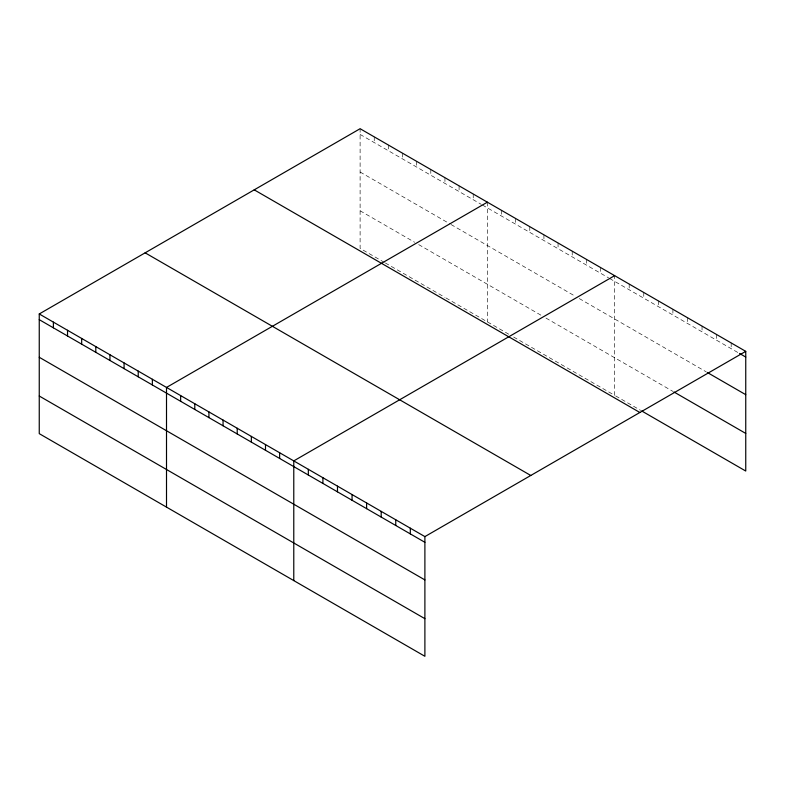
<?xml version="1.0" encoding="UTF-8"?>
<svg xmlns="http://www.w3.org/2000/svg" width="785" height="785" viewBox="0 0 785 785"><rect width="100%" height="100%" fill="white"/><g stroke="black" fill="none" stroke-linecap="round" stroke-linejoin="round"><path stroke-width="0.59" stroke-dasharray="3.92 2.94" d="M360.109 134.412L481.313 204.385M482.324 204.973L608.571 277.861M609.582 278.449L738.469 352.858M360.109 172.023L450.001 223.921M451.012 224.51L575.238 296.23M579.281 298.565L706.206 371.845M360.109 210.782L414.647 242.271M418.69 244.596L541.915 315.747M545.948 318.072L672.902 391.372M384.346 262.386L360.109 248.394L360.109 128.711M385.356 262.975L444.948 297.378M445.959 297.957L509.593 334.695M513.635 337.03L614.635 395.346L614.635 275.663M615.676 395.944L640.648 410.359M731.178 342.947L731.178 348.648M716.617 334.538L716.617 340.239M702.045 326.128L702.045 331.829M687.474 317.719L687.474 323.42M672.902 309.31L672.902 315.001M658.34 300.89L658.34 306.592M643.769 292.481L643.769 298.182M629.197 284.072L629.197 289.773M600.496 267.499L600.496 273.2M586.356 259.335L586.356 265.036M572.216 251.171L572.216 256.872M558.066 243.007L558.066 248.708M543.927 234.843L543.927 240.544M529.787 226.679L529.787 232.38M515.647 218.515L515.647 224.216M501.507 210.351L501.507 216.052M487.367 202.187L487.367 321.87M473.227 194.023L473.227 199.724M459.088 185.859L459.088 191.56M444.948 177.695L444.948 183.396M430.808 169.531L430.808 175.232M416.668 161.367L416.668 167.068M402.528 153.203L402.528 158.904M388.389 145.039L388.389 150.74M374.249 136.875L374.249 142.576"/><path stroke-width="1.18" d="M424.891 579.919L424.891 536.606L39.25 313.961L39.25 433.644L424.891 656.289L424.891 579.919L39.25 357.273M39.25 313.961L360.109 128.711L745.75 351.356L745.75 471.039L641.688 410.957M487.367 202.187L166.508 387.437L166.508 507.11M614.635 275.663L293.776 460.903L293.776 580.586M424.891 536.606L745.75 351.356M739.509 353.456L745.75 357.057M707.246 372.443L745.75 394.678M673.952 391.97L745.75 433.428M254.222 189.842L639.863 412.488M145.137 252.829L530.778 475.474M39.25 319.662L424.891 542.307M39.25 396.023L424.891 618.678M410.32 528.197L410.32 533.898M395.758 519.788L395.758 525.489M381.186 511.369L381.186 517.07M366.615 502.959L366.615 508.66M352.053 494.55L352.053 500.251M337.481 486.141L337.481 491.842M322.91 477.731L322.91 483.432M308.338 469.322L308.338 475.013M279.637 452.739L279.637 458.44M265.497 444.575L265.497 450.276M251.357 436.411L251.357 442.112M237.217 428.247L237.217 433.948M223.068 420.083L223.068 425.784M208.928 411.919L208.928 417.62M194.788 403.765L194.788 409.456M180.648 395.601L180.648 401.292M152.368 379.273L152.368 384.964M138.229 371.109L138.229 376.8M124.089 362.945L124.089 368.646M109.949 354.781L109.949 360.482M95.809 346.617L95.809 352.318M81.669 338.453L81.669 344.154M67.53 330.289L67.53 335.99M53.39 322.125L53.39 327.826"/></g></svg>
